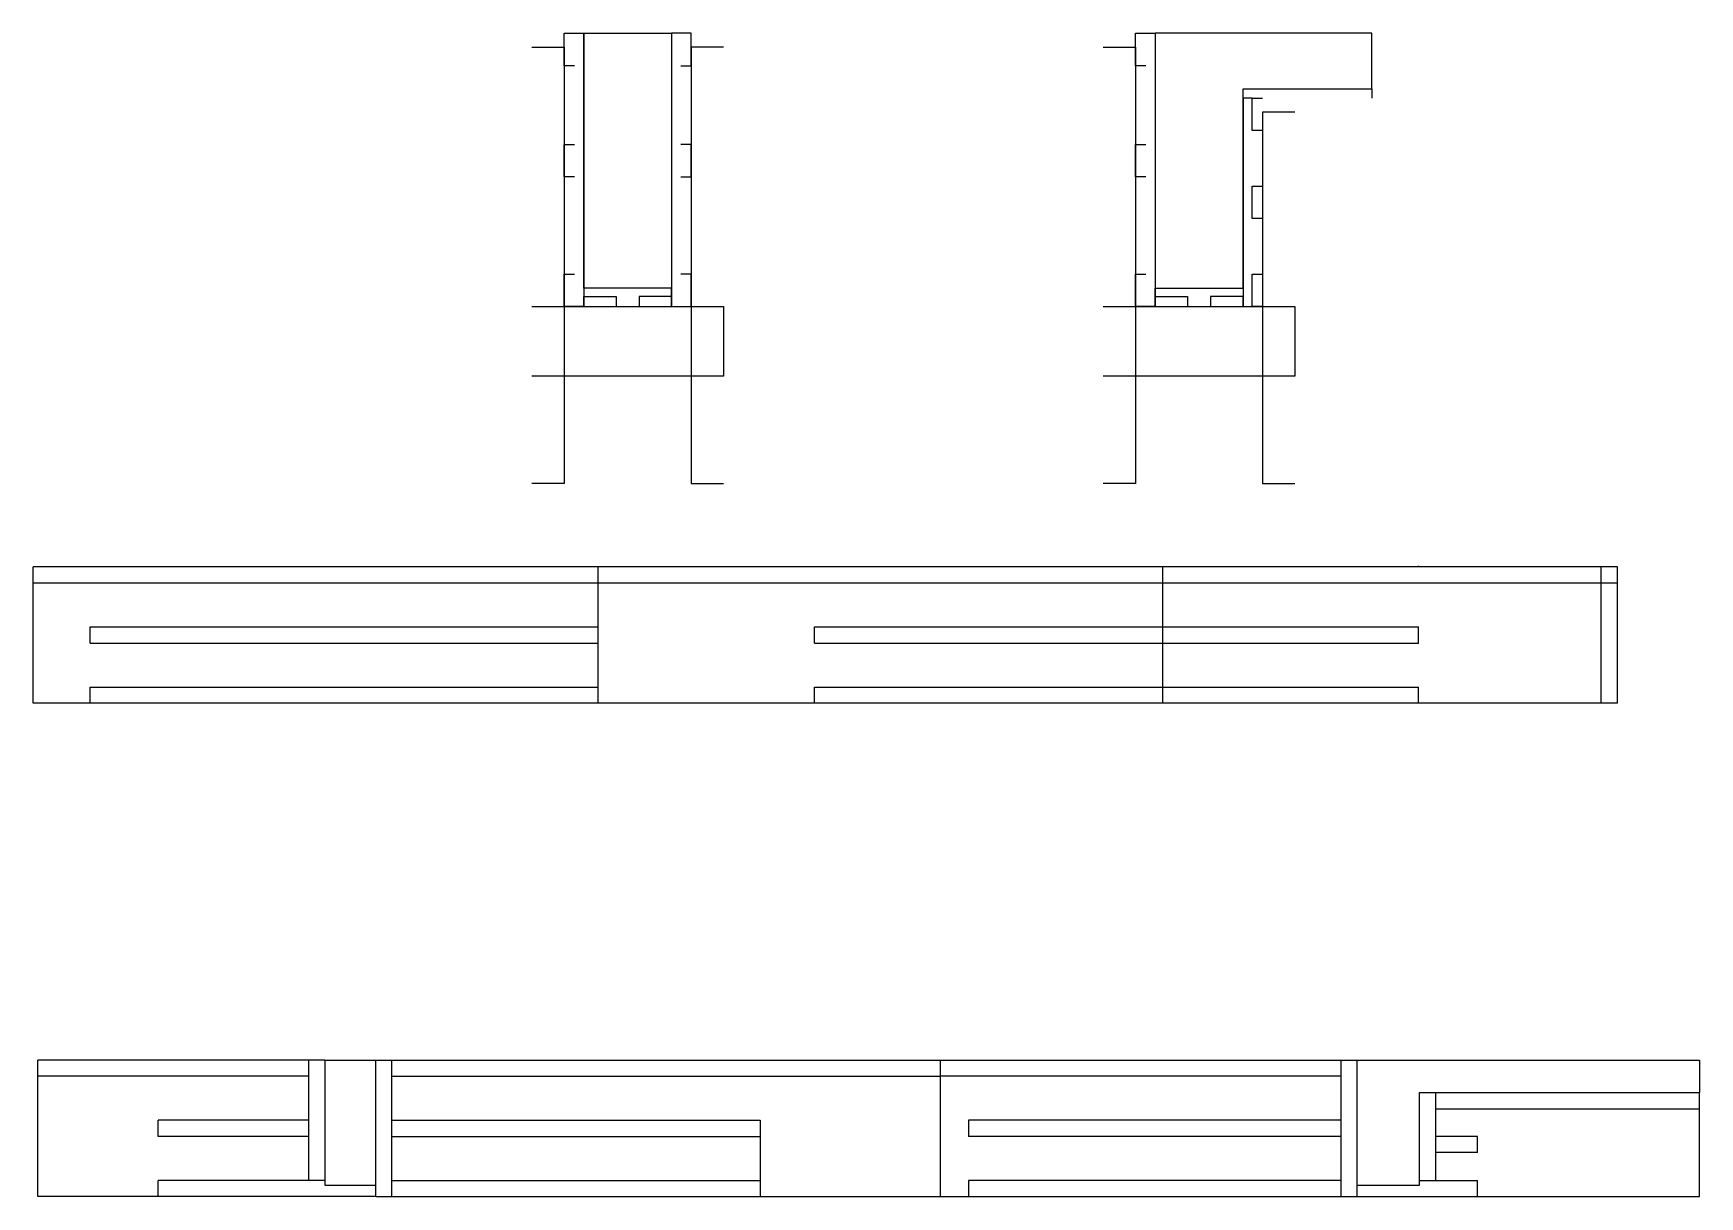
# Model space of a CAD drawing. Header units: metres. Extents: x 6374 to 7094, y 4156 to 4658.
import ezdxf

# ---------------------------------------------------------------- set-up
doc = ezdxf.new("R2010")
doc.units = ezdxf.units.M
for name, color, linetype in [('CONCRETO', 7, 'Continuous'), ('COTA', 7, 'Continuous'), ('Madeira', 7, 'Continuous'), ('Painéis', 7, 'Continuous'), ('SARR_2.2x7', 7, 'Continuous'), ('SARR_3.5x7', 7, 'Continuous')]:
    doc.layers.add(name, color=color, linetype=linetype)

msp = doc.modelspace()

# ---------------------------------------------------------------- linework, layer by layer
at = {"layer": 'CONCRETO', "color": 7, "lineweight": 25}
for points in [[(6611.42, 4658.37), (6611.42, 4658.37), (6649.42, 4658.37), (6649.42, 4630.37), (6649.42, 4630.37), (6649.42, 4548.37), (6611.42, 4548.37), (6611.42, 4658.37)], [(6951.91, 4634.37), (6951.91, 4658.37), (6858.31, 4658.37), (6858.31, 4630.37), (6858.31, 4630.37), (6858.31, 4548.37), (6896.31, 4548.37), (6896.31, 4634.37)]]:
    msp.add_lwpolyline(points, dxfattribs=at)
at = {"layer": 'COTA', "color": 7, "lineweight": 25}
for p, q in [((6499.62, 4214.9), (6521.62, 4214.9)), ((6945.62, 4214.9), (7093.62, 4214.9)), ((7093.62, 4214.9), (7093.62, 4200.9))]:
    msp.add_line(p, q, dxfattribs=at)
at = {"layer": 'Madeira', "color": 7, "lineweight": 25}
for points in [[(6607.42, 4644.37), (6603.02, 4644.37), (6603.02, 4658.37), (6607.42, 4658.37)], [(6653.42, 4644.37), (6657.82, 4644.37), (6657.82, 4658.37), (6653.42, 4658.37)], [(6854.31, 4644.37), (6849.91, 4644.37), (6849.91, 4658.37), (6854.31, 4658.37)], [(6904.71, 4616.37), (6900.31, 4616.37), (6900.31, 4630.37), (6904.71, 4630.37)], [(6607.42, 4596.34), (6603.02, 4596.34), (6603.02, 4610.34), (6607.42, 4610.34)], [(6653.42, 4596.34), (6657.82, 4596.34), (6657.82, 4610.34), (6653.42, 4610.34)], [(6854.31, 4596.34), (6849.91, 4596.34), (6849.91, 4610.34), (6854.31, 4610.34)], [(6904.71, 4578.37), (6900.31, 4578.37), (6900.31, 4592.37), (6904.71, 4592.37)], [(6607.42, 4540.37), (6603.02, 4540.37), (6603.02, 4554.37), (6607.42, 4554.37)], [(6653.42, 4540.37), (6657.82, 4540.37), (6657.82, 4554.37), (6653.42, 4554.37)], [(6854.31, 4540.37), (6849.91, 4540.37), (6849.91, 4554.37), (6854.31, 4554.37)], [(6904.71, 4540.37), (6900.31, 4540.37), (6900.31, 4554.37), (6904.71, 4554.37)], [(6611.42, 4540.37), (6611.42, 4544.77), (6625.42, 4544.77), (6625.42, 4540.37)], [(6649.42, 4540.37), (6649.42, 4544.77), (6635.42, 4544.77), (6635.42, 4540.37)], [(6858.31, 4540.37), (6858.31, 4544.77), (6872.31, 4544.77), (6872.31, 4540.37)], [(6896.31, 4540.37), (6896.31, 4544.77), (6882.31, 4544.77), (6882.31, 4540.37)]]:
    msp.add_lwpolyline(points, dxfattribs=at)
at = {"layer": 'Painéis', "color": 7, "lineweight": 25}
for p, q in [((7058.11, 4427.99), (6373.61, 4427.99)), ((6373.61, 4368.99), (6373.61, 4427.99)), ((6617.61, 4368.99), (6617.61, 4427.99)), ((6861.61, 4368.99), (6861.61, 4427.99)), ((7058.11, 4368.99), (7058.11, 4427.99)), ((7058.11, 4368.99), (6373.61, 4368.99)), ((6499.62, 4214.9), (6375.62, 4214.9)), ((6375.62, 4155.9), (6375.62, 4214.9)), ((6499.62, 4214.9), (6499.62, 4160.9)), ((6521.62, 4214.9), (6945.62, 4214.9)), ((6521.62, 4155.9), (6521.62, 4214.9)), ((6765.62, 4155.9), (6765.62, 4214.9)), ((6945.62, 4155.9), (6945.62, 4214.9)), ((6972.62, 4200.9), (7093.62, 4200.9)), ((6972.62, 4160.9), (6972.62, 4200.9)), ((7093.62, 4155.9), (7093.62, 4200.9)), ((6521.62, 4155.9), (6375.62, 4155.9)), ((6499.62, 4160.9), (6521.62, 4160.9)), ((6521.62, 4155.9), (6945.62, 4155.9)), ((6945.62, 4155.9), (6945.62, 4160.9)), ((6945.62, 4160.9), (6972.62, 4160.9)), ((6945.62, 4155.9), (7093.62, 4155.9))]:
    msp.add_line(p, q, dxfattribs=at)
for points in [[(6607.42, 4658.37), (6611.42, 4658.37), (6611.42, 4540.37), (6607.42, 4540.37)], [(6653.42, 4658.37), (6649.42, 4658.37), (6649.42, 4540.37), (6653.42, 4540.37)], [(6854.31, 4658.37), (6858.31, 4658.37), (6858.31, 4540.37), (6854.31, 4540.37)], [(6896.31, 4630.37), (6896.31, 4634.37), (6951.91, 4634.37), (6951.91, 4630.37)], [(6900.31, 4630.37), (6896.31, 4630.37), (6896.31, 4540.37), (6900.31, 4540.37)], [(6649.42, 4544.77), (6649.42, 4548.37), (6611.42, 4548.37), (6611.42, 4544.77)], [(6858.31, 4544.77), (6858.31, 4548.37), (6896.31, 4548.37), (6896.31, 4544.77)]]:
    msp.add_lwpolyline(points, dxfattribs=at)
at = {"layer": 'SARR_2.2x7', "color": 7, "lineweight": 25}
for p, q in [((6972.11, 4427.99), (6972.11, 4428.33)), ((6373.61, 4420.99), (6617.61, 4420.99)), ((6617.61, 4420.99), (6861.61, 4420.99)), ((6861.61, 4420.99), (7058.11, 4420.99)), ((7051.11, 4368.99), (7051.11, 4427.99)), ((6398.11, 4401.99), (6617.61, 4401.99)), ((6398.11, 4394.99), (6398.11, 4401.99)), ((6711.11, 4401.99), (6861.61, 4401.99)), ((6711.11, 4394.99), (6711.11, 4401.99)), ((6861.61, 4401.99), (6972.11, 4401.99)), ((6972.11, 4394.99), (6972.11, 4401.99)), ((6398.11, 4394.99), (6617.61, 4394.99)), ((6711.11, 4394.99), (6861.61, 4394.99)), ((6861.61, 4394.99), (6972.11, 4394.99)), ((6398.11, 4375.99), (6617.61, 4375.99)), ((6398.11, 4368.99), (6398.11, 4375.99)), ((6711.11, 4375.99), (6861.61, 4375.99)), ((6711.11, 4368.99), (6711.11, 4375.99)), ((6861.61, 4375.99), (6972.11, 4375.99)), ((6972.11, 4368.99), (6972.11, 4375.99)), ((6492.67, 4162.9), (6492.67, 4214.9)), ((6528.58, 4155.9), (6528.58, 4214.9)), ((6938.67, 4155.9), (6938.67, 4214.9)), ((6492.67, 4207.9), (6375.62, 4207.9)), ((6528.58, 4207.9), (6765.62, 4207.9)), ((6938.67, 4207.9), (6765.62, 4207.9)), ((6979.58, 4162.9), (6979.58, 4200.9)), ((6979.58, 4193.9), (7093.62, 4193.9)), ((6427.62, 4181.9), (6427.62, 4188.9)), ((6492.67, 4188.9), (6427.62, 4188.9)), ((6528.58, 4188.9), (6687.62, 4188.9)), ((6687.62, 4188.9), (6687.62, 4155.9)), ((6938.67, 4188.9), (6777.62, 4188.9)), ((6777.62, 4188.9), (6777.62, 4181.9)), ((6492.67, 4181.9), (6427.62, 4181.9)), ((6528.58, 4181.9), (6687.62, 4181.9)), ((6938.67, 4181.9), (6777.62, 4181.9)), ((6997.62, 4181.9), (6979.58, 4181.9)), ((6997.62, 4174.9), (6997.62, 4181.9)), ((6997.62, 4174.9), (6979.58, 4174.9)), ((6427.62, 4155.9), (6427.62, 4162.9)), ((6499.62, 4162.9), (6427.62, 4162.9)), ((6528.58, 4162.9), (6687.62, 4162.9)), ((6938.67, 4162.9), (6777.62, 4162.9)), ((6777.62, 4162.9), (6777.62, 4155.9)), ((6972.62, 4162.9), (6997.62, 4162.9)), ((6997.62, 4155.9), (6997.62, 4162.9))]:
    msp.add_line(p, q, dxfattribs=at)
at = {"layer": 'SARR_3.5x7', "color": 7, "lineweight": 25}
for points in [[(6589.02, 4652.37), (6603.02, 4652.37), (6603.02, 4463.89), (6589.02, 4463.89)], [(6671.82, 4652.37), (6657.82, 4652.37), (6657.82, 4463.89), (6671.82, 4463.89)], [(6835.91, 4652.37), (6849.91, 4652.37), (6849.91, 4463.89), (6835.91, 4463.89)], [(6918.71, 4624.37), (6904.71, 4624.37), (6904.71, 4463.89), (6918.71, 4463.89)], [(6589.02, 4540.37), (6671.82, 4540.37), (6671.82, 4510.31), (6589.02, 4510.31)], [(6835.91, 4540.37), (6918.71, 4540.37), (6918.71, 4510.31), (6835.91, 4510.31)]]:
    msp.add_lwpolyline(points, dxfattribs=at)

doc.saveas('drawing.dxf')
